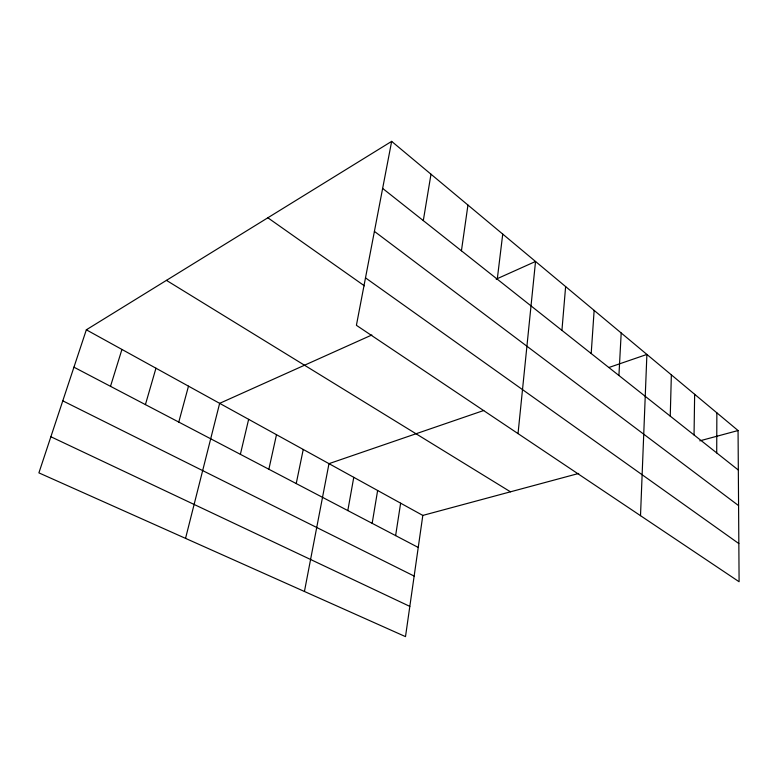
<?xml version="1.0" encoding="UTF-8"?>
<svg xmlns="http://www.w3.org/2000/svg" width="778" height="778" viewBox="0 0 778 778"><rect width="100%" height="100%" fill="white"/><g stroke="black" fill="none" stroke-linecap="round" stroke-linejoin="round"><path stroke-width="1.17" d="M716.713 452.922L716.859 412.836M694.044 434.97L694.647 394.3M670.247 416.133L671.356 374.85M640.508 515.678L646.897 354.437L608.931 367.488M618.918 375.492L621.194 332.984M591.192 353.533L594.139 310.403M561.93 330.368L565.625 286.596M518.031 433.609L535.536 261.476L496.189 279.146M497.268 279.176L502.734 234.1M578.725 473.442L422.814 515.415L405.503 636.628L38.9 472.868L86.339 329.804L391.655 141.372L738.059 430.535L739.1 581.74L356.402 325.311L391.655 141.372M461.432 250.798L467.948 205.061M395.623 535.614L400.631 503.171M423.3 220.602L430.993 174.214M372.166 523.331L377.631 490.49M347.815 510.582L353.766 477.322M304.431 591.484L328.987 463.659L483.78 410.483M296.224 483.566L303.245 449.46M268.867 469.241L276.491 434.698M240.373 454.333L248.639 419.342M185.543 538.366L219.649 403.344L371.845 334.987M178.775 422.075L188.49 386.16M145.418 404.609L155.96 368.208M110.505 386.335L121.932 349.448M699.792 440.844L738.059 430.535M50.871 436.75L409.821 606.393M62.785 400.845L414.149 576.08M73.939 367.187L418.243 547.459M86.339 329.804L422.814 515.415M166.443 280.362L510.465 491.813M267.856 217.782L364.386 285.818M365.495 277.863L738.837 543.569M374.403 231.377L738.575 505.612M382.64 188.412L738.332 470.038"/></g></svg>
